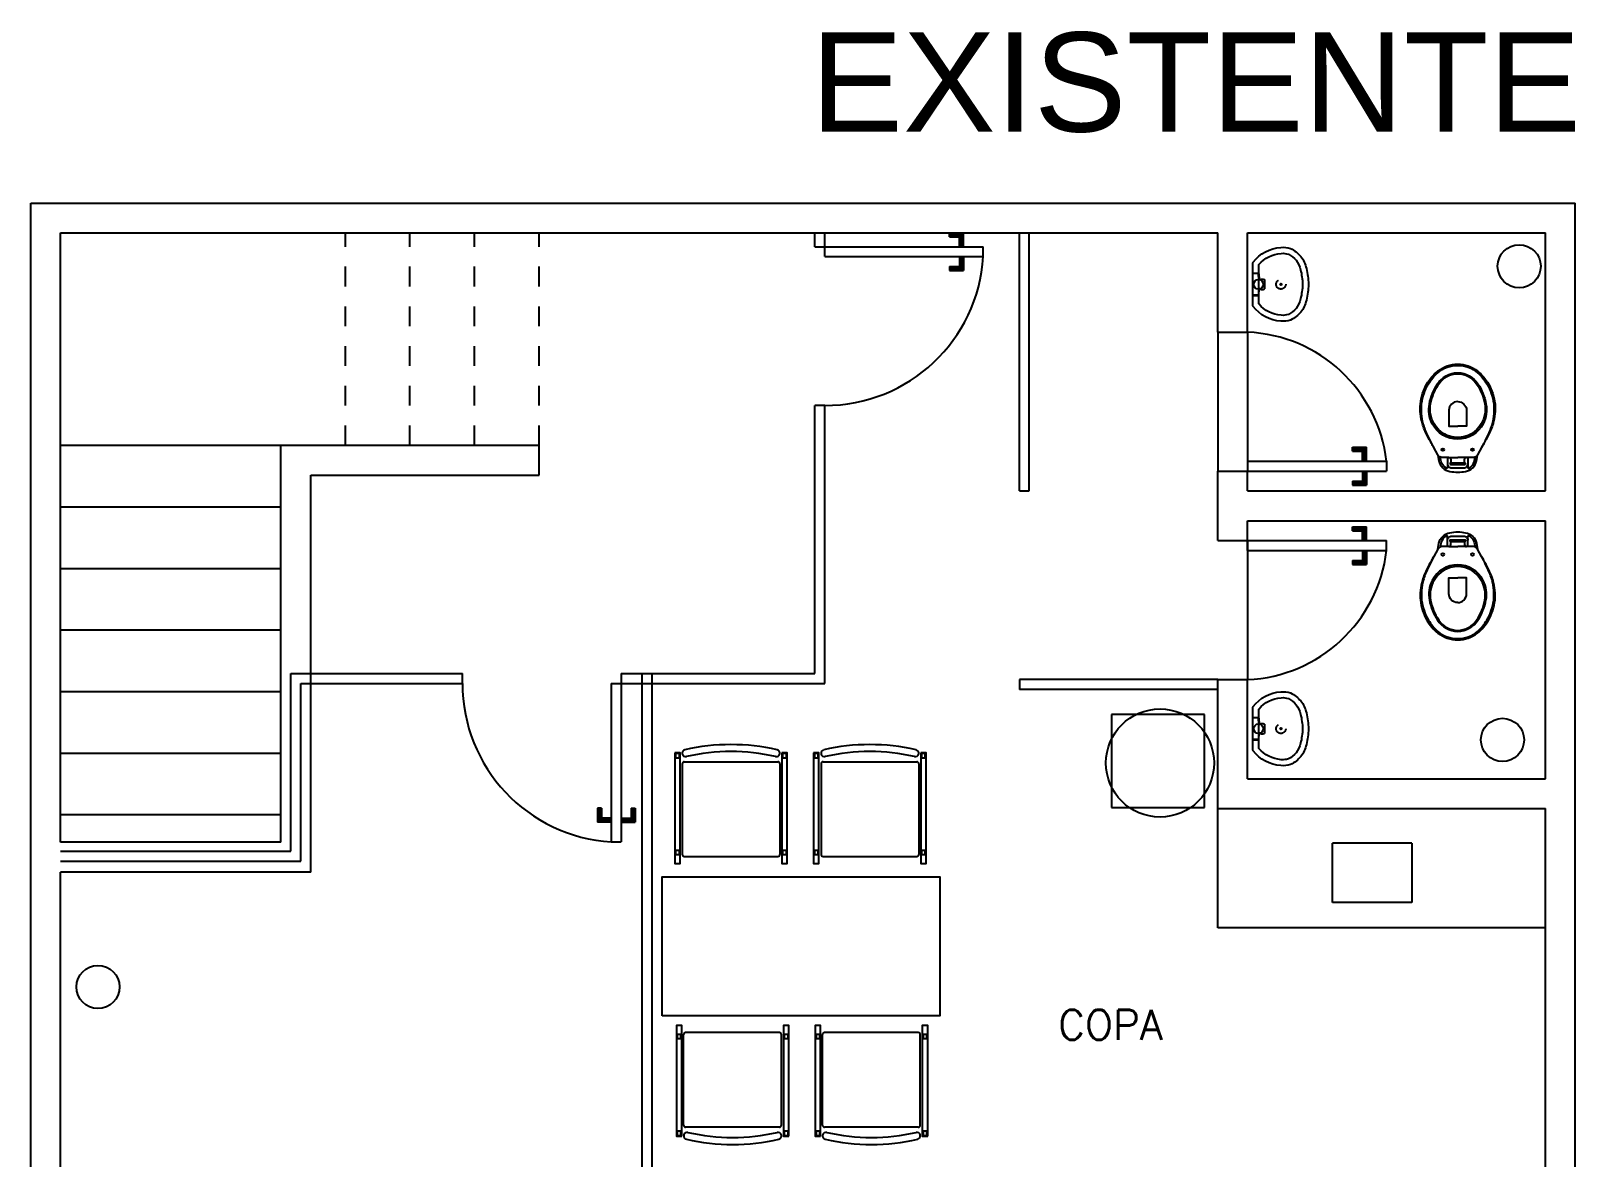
# Model space of a CAD drawing. Extents: x -22 to 17.7, y 1.4 to 35.6.
# Drawn here: x -21.98 to -14.2, y 23.95 to 29.62 of the extents above; entities that cross this region are included whole.
import ezdxf

# ---------------------------------------------------------------- set-up
doc = ezdxf.new("R2010")
doc.units = 0
doc.header["$LTSCALE"] = 0.02
doc.linetypes.add('DASHDOT', pattern=[1, 0.5, -0.25, 0, -0.25])
doc.linetypes.add('HIDDEN2', pattern=[0.1875, 0.125, -0.0625])
doc.layers.add('ARCOND_BASE', color=7, linetype='CONTINUOUS')
doc.layers.add('ARCOND_TEXTO', color=7, linetype='CONTINUOUS')
doc.styles.add('COTAS', font='romans.shx', dxfattribs={"width": 0.75})
doc.styles.add('PAVIM', font='swiss.ttf')

msp = doc.modelspace()

# ---------------------------------------------------------------- linework, layer by layer
at = {"layer": 'ARCOND_BASE'}
for p, q in [((-21.9835, 28.7526), (-14.2035, 28.7526)), ((-21.9835, 16.1926), (-21.9835, 28.7526)), ((-14.2035, 16.1926), (-14.2035, 28.7526)), ((-21.8335, 25.533), (-21.8335, 28.6026)), ((-21.8335, 28.6026), (-16.0035, 28.6026)), ((-18.0335, 28.5331), (-18.0335, 28.6026)), ((-18.0335, 28.5331), (-18.0335, 28.6026)), ((-17.9835, 28.5331), (-17.9835, 28.6026)), ((-17.9835, 28.5331), (-17.9835, 28.6026)), ((-17.3551, 28.6031), (-17.2851, 28.6031)), ((-17.3551, 28.5831), (-17.3551, 28.6031)), ((-17.3551, 28.5831), (-17.3051, 28.5831)), ((-17.3051, 28.5331), (-17.3051, 28.5831)), ((-17.2851, 28.5331), (-17.2851, 28.6031)), ((-17.0035, 27.3026), (-17.0035, 28.6026)), ((-16.9535, 27.3026), (-16.9535, 28.6026)), ((-16.0035, 28.1026), (-16.0035, 28.6026)), ((-15.8535, 28.1026), (-15.8535, 28.6026)), ((-15.8535, 28.6026), (-14.3535, 28.6026)), ((-14.3535, 27.3026), (-14.3535, 28.6026)), ((-18.0335, 28.5331), (-17.9835, 28.5331)), ((-17.9835, 28.5331), (-17.1851, 28.5331)), ((-17.9835, 28.4831), (-17.9835, 28.5331)), ((-17.9835, 28.4831), (-17.1851, 28.4831)), ((-17.3051, 28.4831), (-17.3051, 28.4331)), ((-17.2851, 28.4831), (-17.2851, 28.4131)), ((-17.1851, 28.4831), (-17.1851, 28.5331)), ((-17.3551, 28.4331), (-17.3551, 28.4131)), ((-17.3551, 28.4331), (-17.3051, 28.4331)), ((-17.3551, 28.4131), (-17.2851, 28.4131)), ((-15.7691, 28.3671), (-15.7691, 28.3201)), ((-16.0035, 28.1026), (-15.8535, 28.1026)), ((-16.0035, 28.1026), (-16.0035, 27.4026)), ((-15.8535, 28.1026), (-15.8535, 27.4026)), ((-17.9835, 27.7331), (-18.0336, 27.7331)), ((-18.0335, 26.383), (-18.0335, 27.7331)), ((-17.9835, 26.333), (-17.9835, 27.7331)), ((-21.8335, 27.5326), (-20.7235, 27.5326)), ((-20.7235, 25.533), (-20.7235, 27.5326)), ((-20.7235, 27.5326), (-19.4235, 27.5326)), ((-19.4235, 27.383), (-19.4235, 27.5326)), ((-15.3251, 27.5226), (-15.2551, 27.5226)), ((-15.3251, 27.5026), (-15.3251, 27.5226)), ((-15.3251, 27.5026), (-15.2751, 27.5026)), ((-15.2751, 27.4526), (-15.2751, 27.5026)), ((-15.2551, 27.4526), (-15.2551, 27.5226)), ((-16.0035, 27.4026), (-15.8535, 27.4026)), ((-16.0035, 27.0526), (-16.0035, 27.4026)), ((-15.8535, 27.4526), (-15.1535, 27.4526)), ((-15.8535, 27.4526), (-15.8535, 27.4026)), ((-15.8535, 27.3026), (-15.8535, 27.4026)), ((-15.8535, 27.4026), (-15.1535, 27.4026)), ((-15.2751, 27.4026), (-15.2751, 27.3526)), ((-15.2551, 27.4026), (-15.2551, 27.3326)), ((-15.1535, 27.4526), (-15.1535, 27.4026)), ((-20.5735, 25.383), (-20.5735, 27.383)), ((-20.5735, 27.383), (-19.4235, 27.383)), ((-15.3251, 27.3526), (-15.3251, 27.3326)), ((-15.3251, 27.3526), (-15.2751, 27.3526)), ((-15.3251, 27.3326), (-15.2551, 27.3326)), ((-17.0035, 27.3026), (-16.9535, 27.3026)), ((-15.8535, 27.3026), (-14.3535, 27.3026)), ((-21.8335, 27.2226), (-20.7235, 27.2226)), ((-15.8535, 27.0526), (-15.8535, 27.1526)), ((-15.8535, 27.1526), (-14.3535, 27.1526)), ((-14.3535, 25.8526), (-14.3535, 27.1526)), ((-15.3251, 27.1026), (-15.3251, 27.1226)), ((-15.3251, 27.1226), (-15.2551, 27.1226)), ((-15.3251, 27.1026), (-15.2751, 27.1026)), ((-15.2751, 27.0526), (-15.2751, 27.1026)), ((-15.2551, 27.0526), (-15.2551, 27.1226)), ((-16.0035, 27.0526), (-15.8535, 27.0526)), ((-15.8535, 27.0526), (-15.8535, 26.3526)), ((-15.8535, 27.0526), (-15.1535, 27.0526)), ((-15.8535, 27.0026), (-15.8535, 27.0526)), ((-15.8535, 27.0026), (-15.1535, 27.0026)), ((-15.2751, 27.0026), (-15.2751, 26.9526)), ((-15.2551, 27.0026), (-15.2551, 26.9326)), ((-15.1535, 27.0026), (-15.1535, 27.0526)), ((-15.3251, 26.9526), (-15.2751, 26.9526)), ((-15.3251, 26.9526), (-15.3251, 26.9326)), ((-15.3251, 26.9326), (-15.2551, 26.9326)), ((-21.8335, 26.9126), (-20.7235, 26.9126)), ((-21.8335, 26.6026), (-20.7235, 26.6026)), ((-20.6733, 25.4877), (-20.6733, 26.383)), ((-20.6733, 26.383), (-19.8094, 26.383)), ((-19.8094, 26.333), (-19.8094, 26.383)), ((-19.0094, 26.383), (-18.0335, 26.383)), ((-19.0094, 26.383), (-19.0094, 26.333)), ((-18.9035, 23.4735), (-18.9035, 26.383)), ((-18.8535, 23.4735), (-18.8535, 26.383)), ((-20.6233, 25.4377), (-20.6233, 26.333)), ((-20.6233, 26.333), (-19.8094, 26.333)), ((-19.0594, 26.333), (-19.0594, 25.5346)), ((-19.0594, 26.333), (-19.0094, 26.333)), ((-19.0094, 26.333), (-17.9835, 26.333)), ((-19.0094, 26.333), (-19.0094, 25.5346)), ((-16.0035, 26.3526), (-17.0035, 26.3526)), ((-17.0035, 26.3526), (-17.0035, 26.3026)), ((-16.0035, 26.3026), (-17.0035, 26.3026)), ((-16.0035, 26.3526), (-15.8535, 26.3526)), ((-16.0035, 25.7026), (-16.0035, 26.3526)), ((-15.8535, 25.8526), (-15.8535, 26.3526)), ((-21.8335, 26.2926), (-20.7235, 26.2926)), ((-16.0701, 26.1771), (-16.5398, 26.1771)), ((-16.5398, 26.1771), (-16.5398, 25.7079)), ((-16.0701, 25.7079), (-16.0701, 26.1771)), ((-15.7691, 26.1285), (-15.7691, 26.0815)), ((-21.8335, 25.9826), (-20.7235, 25.9826)), ((-18.7024, 25.9785), (-18.7024, 25.9785)), ((-18.7021, 25.9281), (-18.7021, 25.4715)), ((-18.6921, 25.9381), (-18.2196, 25.9381)), ((-18.2314, 25.9646), (-18.2314, 25.9646)), ((-18.2103, 25.9785), (-18.2103, 25.9785)), ((-18.2096, 25.9281), (-18.2096, 25.4715)), ((-18.0027, 25.9785), (-18.0027, 25.9785)), ((-18.0024, 25.9281), (-18.0024, 25.4715)), ((-17.9924, 25.9381), (-17.5199, 25.9381)), ((-17.5317, 25.9646), (-17.5317, 25.9646)), ((-17.5106, 25.9785), (-17.5106, 25.9785)), ((-17.5099, 25.9281), (-17.5099, 25.4715)), ((-15.8535, 25.8526), (-14.3535, 25.8526)), ((-19.1094, 25.7046), (-19.1294, 25.7046)), ((-19.1294, 25.7046), (-19.1294, 25.6346)), ((-19.1094, 25.7046), (-19.1094, 25.6546)), ((-18.9594, 25.7046), (-18.9594, 25.6546)), ((-18.9594, 25.7046), (-18.9394, 25.7046)), ((-18.9394, 25.7046), (-18.9394, 25.6346)), ((-16.5398, 25.7079), (-16.0701, 25.7079)), ((-16.0035, 25.7026), (-14.3535, 25.7026)), ((-16.0035, 25.1026), (-16.0035, 25.7026)), ((-14.3535, 16.3426), (-14.3535, 25.7026)), ((-21.8335, 25.6726), (-20.7235, 25.6726)), ((-19.0594, 25.6346), (-19.1294, 25.6346)), ((-19.0594, 25.6546), (-19.1094, 25.6546)), ((-19.0094, 25.6546), (-18.9594, 25.6546)), ((-19.0094, 25.6346), (-18.9394, 25.6346)), ((-20.7235, 25.533), (-21.8335, 25.533)), ((-19.0594, 25.5346), (-19.0094, 25.5346)), ((-15.0258, 25.529), (-15.4258, 25.529)), ((-15.4258, 25.229), (-15.4258, 25.529)), ((-15.0258, 25.529), (-15.0258, 25.229)), ((-21.8335, 25.4877), (-20.6733, 25.4877)), ((-18.6921, 25.4615), (-18.2196, 25.4615)), ((-17.9924, 25.4615), (-17.5199, 25.4615)), ((-21.8335, 25.4377), (-20.6233, 25.4377)), ((-21.8335, 16.3426), (-21.8335, 25.383)), ((-20.5735, 25.383), (-21.8335, 25.383)), ((-15.0258, 25.229), (-15.4258, 25.229)), ((-14.3535, 25.1026), (-16.0035, 25.1026)), ((-18.6949, 24.1077), (-18.6949, 24.5643)), ((-18.2123, 24.5743), (-18.6849, 24.5743)), ((-18.2023, 24.1077), (-18.2023, 24.5643)), ((-17.9952, 24.1077), (-17.9952, 24.5643)), ((-17.5127, 24.5743), (-17.9852, 24.5743)), ((-17.5027, 24.1077), (-17.5027, 24.5643)), ((-18.6942, 24.0573), (-18.6942, 24.0573)), ((-18.2123, 24.0977), (-18.6849, 24.0977)), ((-18.673, 24.0712), (-18.673, 24.0712)), ((-18.2021, 24.0573), (-18.2021, 24.0573)), ((-17.9945, 24.0573), (-17.9945, 24.0573)), ((-17.5127, 24.0977), (-17.9852, 24.0977)), ((-17.9734, 24.0712), (-17.9734, 24.0712)), ((-17.5024, 24.0573), (-17.5024, 24.0573))]:
    msp.add_line(p, q, dxfattribs=at)
at = {"layer": 'ARCOND_BASE', "linetype": 'HIDDEN2'}
for p, q in [((-20.3985, 27.5326), (-20.3985, 28.6026)), ((-20.0735, 27.5326), (-20.0735, 28.6026)), ((-19.7485, 27.5326), (-19.7485, 28.6026)), ((-19.4235, 27.5326), (-19.4235, 28.6026))]:
    msp.add_line(p, q, dxfattribs=at)
at = {"layer": 'ARCOND_BASE'}
for points in [[(-15.5466, 28.3436, -0.054423), (-15.5576, 28.2636, -0.129975), (-15.5861, 28.2036, -0.115349), (-15.6366, 28.1636, -0.10182), (-15.6866, 28.1576, -0.216856), (-15.8251, 28.2321, -0.186978), (-15.8266, 28.2351), (-15.8266, 28.3436), (-15.8266, 28.4521, -0.186978), (-15.8251, 28.4551, -0.216856), (-15.6866, 28.5296, -0.10182), (-15.6366, 28.5236, -0.115349), (-15.5861, 28.4836, -0.129975), (-15.5576, 28.4236, -0.054423)], [(-15.5766, 28.3436, -0.054504), (-15.5869, 28.27, -0.133347), (-15.6093, 28.2226, -0.112344), (-15.6478, 28.1915, -0.097819), (-15.6843, 28.1875, -0.205179), (-15.7966, 28.2445), (-15.7966, 28.4428, -0.205179), (-15.6843, 28.4997, -0.097819), (-15.6478, 28.4957, -0.112344), (-15.6093, 28.4646, -0.133347), (-15.5869, 28.4173, -0.054504)], [(-14.6671, 27.6415, -0.278895), (-14.7951, 27.563, -0.278895), (-14.9231, 27.6415, -0.167831), (-14.9376, 27.7415, -0.098952), (-14.8971, 27.8415, -0.247323), (-14.7951, 27.8985, -0.247323), (-14.6931, 27.8415, -0.098952), (-14.6526, 27.7415, -0.167831)], [(-14.6761, 27.6415, -0.264523), (-14.7951, 27.5715, -0.264523), (-14.9141, 27.6415, -0.185303), (-14.9316, 27.7415, -0.106842), (-14.8901, 27.8415, -0.250606), (-14.7951, 27.8935, -0.250606), (-14.7001, 27.8415, -0.106842), (-14.6586, 27.7415, -0.185303)], [(-14.6671, 26.8522, 0.278895), (-14.7951, 26.9307, 0.278895), (-14.9231, 26.8522, 0.167831), (-14.9376, 26.7522, 0.098952), (-14.8971, 26.6522, 0.247323), (-14.7951, 26.5952, 0.247323), (-14.6931, 26.6522, 0.098952), (-14.6526, 26.7522, 0.167831)], [(-14.6761, 26.8522, 0.264523), (-14.7951, 26.9222, 0.264523), (-14.9141, 26.8522, 0.185303), (-14.9316, 26.7522, 0.106842), (-14.8901, 26.6522, 0.250606), (-14.7951, 26.6002, 0.250606), (-14.7001, 26.6522, 0.106842), (-14.6586, 26.7522, 0.185303)], [(-15.5466, 26.105, -0.054423), (-15.5576, 26.025, -0.129975), (-15.5861, 25.965, -0.115349), (-15.6366, 25.925, -0.10182), (-15.6866, 25.919, -0.216856), (-15.8251, 25.9935, -0.186978), (-15.8266, 25.9965), (-15.8266, 26.105), (-15.8266, 26.2135, -0.186978), (-15.8251, 26.2165, -0.216856), (-15.6866, 26.291, -0.10182), (-15.6366, 26.285, -0.115349), (-15.5861, 26.245, -0.129975), (-15.5576, 26.185, -0.054423)], [(-15.5766, 26.105, -0.054504), (-15.5869, 26.0314, -0.133347), (-15.6093, 25.984, -0.112344), (-15.6478, 25.9529, -0.097819), (-15.6843, 25.9489, -0.205179), (-15.7966, 26.0059), (-15.7966, 26.2042, -0.205179), (-15.6843, 26.2611, -0.097819), (-15.6478, 26.2571, -0.112344), (-15.6093, 26.226, -0.133347), (-15.5869, 26.1787, -0.054504)]]:
    msp.add_lwpolyline(points, format="xyb", close=True, dxfattribs=at)
for points in [[(-15.7907, 28.3658, -0.511016), (-15.7966, 28.3696), (-15.7991, 28.3926, 0.298443), (-15.8021, 28.3966), (-15.8266, 28.3981)], [(-15.8241, 28.4021), (-15.8036, 28.4001, -0.358326), (-15.7971, 28.3936), (-15.7946, 28.3706, 0.447938), (-15.7911, 28.3681, -0.216474), (-15.7691, 28.3671)], [(-15.7907, 28.3214, 0.511016), (-15.7966, 28.3176), (-15.7991, 28.2946, -0.298443), (-15.8021, 28.2906), (-15.8266, 28.2891)], [(-15.8241, 28.2851), (-15.8036, 28.2871, 0.358326), (-15.7971, 28.2936), (-15.7946, 28.3166, -0.447938), (-15.7911, 28.3191, 0.216474), (-15.7691, 28.3201)], [(-14.8401, 27.4715), (-14.8756, 27.4715, -0.269143), (-14.8929, 27.4816), (-14.8945, 27.4843, 0.044891), (-14.8947, 27.4848), (-14.9151, 27.5215, -0.036783), (-14.9271, 27.5415, -0.0196), (-14.9481, 27.5815, -0.056836), (-14.9731, 27.6415, -0.089116), (-14.9831, 27.7415, -0.095425), (-14.9506, 27.8415, -0.091656), (-14.8951, 27.907, -0.16072), (-14.7951, 27.9415, -0.16072), (-14.6951, 27.907, -0.091656), (-14.6396, 27.8415, -0.095425), (-14.6071, 27.7415, -0.089116), (-14.6171, 27.6415, -0.056836), (-14.6421, 27.5815, -0.0196), (-14.6631, 27.5415, -0.036783), (-14.6751, 27.5215), (-14.6954, 27.4848, 0.044891), (-14.6957, 27.4843), (-14.6972, 27.4816, -0.269143), (-14.7146, 27.4715), (-14.7501, 27.4715)], [(-14.9151, 27.5215), (-14.9261, 27.5415, -0.0204), (-14.9451, 27.5815, -0.050595), (-14.9686, 27.6415, -0.089432), (-14.9766, 27.7415, -0.098712), (-14.9426, 27.8415, -0.072481), (-14.8951, 27.8985, -0.182574), (-14.7951, 27.9345, -0.182574), (-14.6951, 27.8985, -0.072481), (-14.6476, 27.8415, -0.098712), (-14.6136, 27.7415, -0.089432), (-14.6216, 27.6415, -0.050595), (-14.6451, 27.5815, -0.0204), (-14.6641, 27.5415), (-14.6751, 27.5215)], [(-14.7951, 27.7535, 0.394755), (-14.8401, 27.7095), (-14.8401, 27.6295), (-14.7951, 27.6295)], [(-14.7951, 27.7535, -0.394755), (-14.7501, 27.7095), (-14.7501, 27.6295), (-14.7951, 27.6295)], [(-14.8945, 27.4843, -0.047116), (-14.8944, 27.4838), (-14.8899, 27.4546, 0.305161), (-14.8351, 27.4015, 0.049506), (-14.7951, 27.3975, 0.049506), (-14.7551, 27.4015, 0.305161), (-14.7002, 27.4546), (-14.6958, 27.4838, -0.047116), (-14.6957, 27.4843)], [(-14.8461, 27.4715), (-14.8461, 27.439), (-14.8461, 27.4206, -0.5854), (-14.8522, 27.4171, -0.134872), (-14.8751, 27.4415, -0.082359), (-14.8828, 27.4728)], [(-14.8401, 27.4715, -0.414214), (-14.8301, 27.4615), (-14.8301, 27.4485, -0.226163), (-14.8327, 27.4431, 0.733322), (-14.8301, 27.4365), (-14.7951, 27.4365), (-14.7601, 27.4365, 0.733322), (-14.7575, 27.4431, -0.226163), (-14.7601, 27.4485), (-14.7601, 27.4615, -0.414214), (-14.7501, 27.4715)], [(-14.7441, 27.4715), (-14.7441, 27.439), (-14.7441, 27.4206, 0.5854), (-14.738, 27.4171, 0.134872), (-14.7151, 27.4415, 0.082359), (-14.7074, 27.4728)], [(-14.8461, 27.439, 0.414214), (-14.8261, 27.419), (-14.7951, 27.419), (-14.7641, 27.419, 0.414214), (-14.7441, 27.439)], [(-14.8945, 27.0094, 0.047116), (-14.8944, 27.0099), (-14.8899, 27.0391, -0.305161), (-14.8351, 27.0922, -0.049506), (-14.7951, 27.0962, -0.049506), (-14.7551, 27.0922, -0.305161), (-14.7002, 27.0391), (-14.6958, 27.0099, 0.047116), (-14.6957, 27.0094)], [(-14.8461, 27.0222), (-14.8461, 27.0547), (-14.8461, 27.0732, 0.5854), (-14.8522, 27.0766, 0.134872), (-14.8751, 27.0522, 0.082359), (-14.8828, 27.0209)], [(-14.8461, 27.0547, -0.414214), (-14.8261, 27.0747), (-14.7951, 27.0747), (-14.7641, 27.0747, -0.414214), (-14.7441, 27.0547)], [(-14.7441, 27.0222), (-14.7441, 27.0547), (-14.7441, 27.0732, -0.5854), (-14.738, 27.0766, -0.134872), (-14.7151, 27.0522, -0.082359), (-14.7074, 27.0209)], [(-14.8401, 27.0222), (-14.8756, 27.0222, 0.269143), (-14.8929, 27.0121), (-14.8945, 27.0094, -0.044891), (-14.8947, 27.0089), (-14.9151, 26.9722, 0.036783), (-14.9271, 26.9522, 0.0196), (-14.9481, 26.9122, 0.056836), (-14.9731, 26.8522, 0.089116), (-14.9831, 26.7522, 0.095425), (-14.9506, 26.6522, 0.091656), (-14.8951, 26.5867, 0.16072), (-14.7951, 26.5522, 0.16072), (-14.6951, 26.5867, 0.091656), (-14.6396, 26.6522, 0.095425), (-14.6071, 26.7522, 0.089116), (-14.6171, 26.8522, 0.056836), (-14.6421, 26.9122, 0.0196), (-14.6631, 26.9522, 0.036783), (-14.6751, 26.9722), (-14.6954, 27.0089, -0.044891), (-14.6957, 27.0094), (-14.6972, 27.0121, 0.269143), (-14.7146, 27.0222), (-14.7501, 27.0222)], [(-14.8401, 27.0222, 0.414214), (-14.8301, 27.0322), (-14.8301, 27.0452, 0.226163), (-14.8327, 27.0506, -0.733322), (-14.8301, 27.0572), (-14.7951, 27.0572), (-14.7601, 27.0572, -0.733322), (-14.7575, 27.0506, 0.226163), (-14.7601, 27.0452), (-14.7601, 27.0322, 0.414214), (-14.7501, 27.0222)], [(-14.9151, 26.9722), (-14.9261, 26.9522, 0.0204), (-14.9451, 26.9122, 0.050595), (-14.9686, 26.8522, 0.089432), (-14.9766, 26.7522, 0.098712), (-14.9426, 26.6522, 0.072481), (-14.8951, 26.5952, 0.182574), (-14.7951, 26.5592, 0.182574), (-14.6951, 26.5952, 0.072481), (-14.6476, 26.6522, 0.098712), (-14.6136, 26.7522, 0.089432), (-14.6216, 26.8522, 0.050595), (-14.6451, 26.9122, 0.0204), (-14.6641, 26.9522), (-14.6751, 26.9722)], [(-14.7951, 26.7402, -0.394755), (-14.8401, 26.7842), (-14.8401, 26.8642), (-14.7951, 26.8642)], [(-14.7951, 26.7402, 0.394755), (-14.7501, 26.7842), (-14.7501, 26.8642), (-14.7951, 26.8642)], [(-15.7907, 26.1272, -0.511016), (-15.7966, 26.131), (-15.7991, 26.154, 0.298443), (-15.8021, 26.158), (-15.8266, 26.1595)], [(-15.8241, 26.1635), (-15.8036, 26.1615, -0.358326), (-15.7971, 26.155), (-15.7946, 26.132, 0.447938), (-15.7911, 26.1295, -0.216474), (-15.7691, 26.1285)], [(-15.7907, 26.0828, 0.511016), (-15.7966, 26.079), (-15.7991, 26.056, -0.298443), (-15.8021, 26.052), (-15.8266, 26.0505)], [(-15.8241, 26.0465), (-15.8036, 26.0485, 0.358326), (-15.7971, 26.055), (-15.7946, 26.078, -0.447938), (-15.7911, 26.0805, 0.216474), (-15.7691, 26.0815)]]:
    msp.add_lwpolyline(points, format="xyb", dxfattribs=at)
for points in [[(-14.8401, 27.4715), (-14.7951, 27.4715)], [(-14.7501, 27.4715), (-14.795, 27.4715)], [(-14.8301, 27.445), (-14.7951, 27.445), (-14.7601, 27.445)], [(-14.8401, 27.0222), (-14.7951, 27.0222)], [(-14.8301, 27.0487), (-14.7951, 27.0487), (-14.7601, 27.0487)], [(-14.7501, 27.0222), (-14.795, 27.0222)]]:
    msp.add_lwpolyline(points, dxfattribs=at)
for points in [[(-18.7395, 25.9835), (-18.7395, 25.4256), (-18.7125, 25.4256), (-18.7125, 25.9835)], [(-18.7356, 25.9794), (-18.7356, 25.959), (-18.7163, 25.959), (-18.7163, 25.9794)], [(-18.2001, 25.9835), (-18.2001, 25.4256), (-18.1731, 25.4256), (-18.1731, 25.9835)], [(-18.1962, 25.9794), (-18.1962, 25.959), (-18.1769, 25.959), (-18.1769, 25.9794)], [(-18.0398, 25.9835), (-18.0398, 25.4256), (-18.0129, 25.4256), (-18.0129, 25.9835)], [(-18.0359, 25.9794), (-18.0359, 25.959), (-18.0166, 25.959), (-18.0166, 25.9794)], [(-17.5004, 25.9835), (-17.5004, 25.4256), (-17.4735, 25.4256), (-17.4735, 25.9835)], [(-17.4965, 25.9794), (-17.4965, 25.959), (-17.4772, 25.959), (-17.4772, 25.9794)], [(-18.7356, 25.4916), (-18.7356, 25.4712), (-18.7163, 25.4712), (-18.7163, 25.4916)], [(-18.1962, 25.4916), (-18.1962, 25.4712), (-18.1769, 25.4712), (-18.1769, 25.4916)], [(-18.0359, 25.4916), (-18.0359, 25.4712), (-18.0166, 25.4712), (-18.0166, 25.4916)], [(-17.4965, 25.4916), (-17.4965, 25.4712), (-17.4772, 25.4712), (-17.4772, 25.4916)], [(-18.8034, 24.6592), (-18.8034, 25.3592), (-17.4034, 25.3592), (-17.4034, 24.6592)], [(-18.7043, 24.0523), (-18.7043, 24.6102), (-18.7313, 24.6102), (-18.7313, 24.0523)], [(-18.1649, 24.0523), (-18.1649, 24.6102), (-18.1919, 24.6102), (-18.1919, 24.0523)], [(-18.0047, 24.0523), (-18.0047, 24.6102), (-18.0316, 24.6102), (-18.0316, 24.0523)], [(-17.4653, 24.0523), (-17.4653, 24.6102), (-17.4923, 24.6102), (-17.4923, 24.0523)], [(-18.7082, 24.5442), (-18.7082, 24.5646), (-18.7276, 24.5646), (-18.7276, 24.5442)], [(-18.1688, 24.5442), (-18.1688, 24.5646), (-18.1882, 24.5646), (-18.1882, 24.5442)], [(-18.0086, 24.5442), (-18.0086, 24.5646), (-18.0279, 24.5646), (-18.0279, 24.5442)], [(-17.4692, 24.5442), (-17.4692, 24.5646), (-17.4885, 24.5646), (-17.4885, 24.5442)], [(-18.7082, 24.0564), (-18.7082, 24.0768), (-18.7276, 24.0768), (-18.7276, 24.0564)], [(-18.1688, 24.0564), (-18.1688, 24.0768), (-18.1882, 24.0768), (-18.1882, 24.0564)], [(-18.0086, 24.0564), (-18.0086, 24.0768), (-18.0279, 24.0768), (-18.0279, 24.0564)], [(-17.4692, 24.0564), (-17.4692, 24.0768), (-17.4885, 24.0768), (-17.4885, 24.0564)]]:
    msp.add_lwpolyline(points, close=True, dxfattribs=at)
for centre, radius in [((-14.4852, 28.4346), 0.1086), ((-15.7986, 28.3436), 0.024), ((-15.6856, 28.3436), 0.004), ((-14.8701, 27.5105), 0.0065), ((-14.7201, 27.5105), 0.0065), ((-14.8701, 26.9832), 0.0065), ((-14.7201, 26.9832), 0.0065), ((-16.2948, 25.9323), 0.2724), ((-14.5693, 26.0487), 0.1086), ((-15.7986, 26.105), 0.024), ((-15.6856, 26.105), 0.004), ((-21.6455, 24.804), 0.1086)]:
    msp.add_circle(centre, radius, dxfattribs=at)
at = {"layer": 'ARCOND_BASE', "linetype": 'DASHDOT'}
for centre in [(-15.6856, 28.3436), (-15.6856, 26.105)]:
    msp.add_circle(centre, 0.024, dxfattribs=at)
at = {"layer": 'ARCOND_BASE'}
for centre, radius, start, end in [((-17.9835, 28.5331), 0.8, 270, 356.41668), ((-15.8866, 27.365), 0.7384, 6.81591, 87.42628), ((-15.8866, 27.0902), 0.7384, 272.57372, 353.18409), ((-19.0094, 26.333), 0.8, 180, 266.41668), ((-18.6851, 25.9816), 0.0175, 102.92766, 190.31232), ((-18.4563, 24.9847), 1.0403, 77.08471, 102.92766), ((-18.4563, 24.9847), 1.0053, 77.07234, 102.92766), ((-18.2275, 25.9816), 0.0175, 349.68768, 77.82879), ((-17.9855, 25.9816), 0.0175, 102.92766, 190.31232), ((-17.7566, 24.9847), 1.0403, 77.08471, 102.92766), ((-17.7566, 24.9847), 1.0053, 77.07234, 102.92766), ((-17.5278, 25.9816), 0.0175, 349.68768, 77.82879), ((-18.6851, 25.9816), 0.0175, 190.31232, 282.92766), ((-18.6921, 25.9281), 0.01, 90, 180), ((-18.2275, 25.9816), 0.0175, 257.07234, 349.68768), ((-18.2196, 25.9281), 0.01, 0, 90), ((-17.9855, 25.9816), 0.0175, 190.31232, 282.92766), ((-17.9924, 25.9281), 0.01, 90, 180), ((-17.5278, 25.9816), 0.0175, 257.07234, 349.68768), ((-17.5199, 25.9281), 0.01, 0, 90), ((-18.6921, 25.4715), 0.01, 180, 270), ((-18.2196, 25.4715), 0.01, 270, 0), ((-17.9924, 25.4715), 0.01, 180, 270), ((-17.5199, 25.4715), 0.01, 270, 0), ((-18.6849, 24.5643), 0.01, 90, 180), ((-18.2123, 24.5643), 0.01, 0, 90), ((-17.9852, 24.5643), 0.01, 90, 180), ((-17.5127, 24.5643), 0.01, 0, 90), ((-18.6849, 24.1077), 0.01, 180, 270), ((-18.677, 24.0542), 0.0175, 169.68768, 257.82879), ((-18.677, 24.0542), 0.0175, 77.07234, 169.68768), ((-18.4481, 25.0511), 1.0053, 257.07234, 282.92766), ((-18.2193, 24.0542), 0.0175, 10.31232, 102.92766), ((-18.2193, 24.0542), 0.0175, 282.92766, 10.31232), ((-18.2123, 24.1077), 0.01, 270, 0), ((-17.9852, 24.1077), 0.01, 180, 270), ((-17.9773, 24.0542), 0.0175, 169.68768, 257.82879), ((-17.9773, 24.0542), 0.0175, 77.07234, 169.68768), ((-17.7485, 25.0511), 1.0053, 257.07234, 282.92766), ((-17.5196, 24.0542), 0.0175, 10.31232, 102.92766), ((-17.5196, 24.0542), 0.0175, 282.92766, 10.31232), ((-17.5127, 24.1077), 0.01, 270, 0), ((-18.4481, 25.0511), 1.0403, 257.08471, 282.92766), ((-17.7485, 25.0511), 1.0403, 257.08471, 282.92766)]:
    msp.add_arc(centre, radius, start, end, dxfattribs=at)
for points in [[(-17.3551, 28.5831), (-17.3051, 28.5831), (-17.3551, 28.6031), (-17.2851, 28.6031)], [(-17.2851, 28.5331), (-17.2851, 28.6031), (-17.3051, 28.5331), (-17.3051, 28.5831)], [(-17.2851, 28.4131), (-17.2851, 28.4831), (-17.3051, 28.4331), (-17.3051, 28.4831)], [(-17.3551, 28.4131), (-17.2851, 28.4131), (-17.3551, 28.4331), (-17.3051, 28.4331)], [(-15.3251, 27.5226), (-15.2551, 27.5226), (-15.3251, 27.5026), (-15.2751, 27.5026)], [(-15.2551, 27.5226), (-15.2551, 27.4526), (-15.2751, 27.5026), (-15.2751, 27.4526)], [(-15.2551, 27.4026), (-15.2551, 27.3326), (-15.2751, 27.4026), (-15.2751, 27.3526)], [(-15.3251, 27.3526), (-15.2751, 27.3526), (-15.3251, 27.3326), (-15.2551, 27.3326)], [(-15.3251, 27.1026), (-15.2751, 27.1026), (-15.3251, 27.1226), (-15.2551, 27.1226)], [(-15.2551, 27.0526), (-15.2551, 27.1226), (-15.2751, 27.0526), (-15.2751, 27.1026)], [(-15.2551, 26.9326), (-15.2551, 27.0026), (-15.2751, 26.9526), (-15.2751, 27.0026)], [(-15.3251, 26.9326), (-15.2551, 26.9326), (-15.3251, 26.9526), (-15.2751, 26.9526)], [(-19.1294, 25.7046), (-19.1294, 25.6346), (-19.1094, 25.7046), (-19.1094, 25.6546)], [(-18.9594, 25.7046), (-18.9594, 25.6546), (-18.9394, 25.7046), (-18.9394, 25.6346)], [(-19.1294, 25.6346), (-19.0594, 25.6346), (-19.1094, 25.6546), (-19.0594, 25.6546)], [(-19.0094, 25.6346), (-18.9394, 25.6346), (-19.0094, 25.6546), (-18.9594, 25.6546)]]:
    msp.add_solid(points, dxfattribs=at)

# ---------------------------------------------------------------- texts
at = {"layer": 'ARCOND_TEXTO'}
for s, height, style, p in [('EXISTENTE', 0.5, 'PAVIM', (-18.0552, 29.1129)), ('COPA', 0.15, 'COTAS', (-16.8079, 24.5385))]:
    msp.add_text(s, height=height, dxfattribs=dict(at, style=style)).set_placement(p)

doc.saveas('drawing.dxf')
